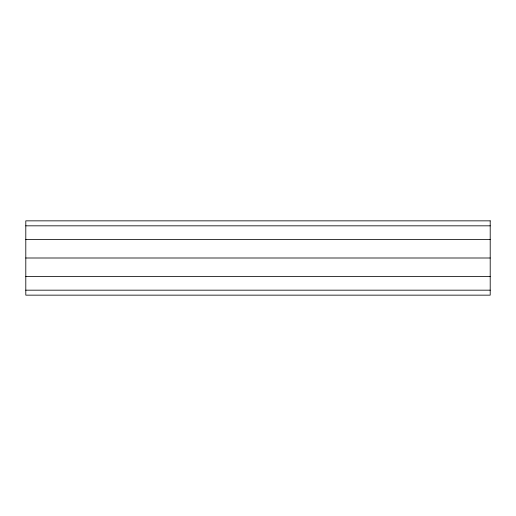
<?xml version="1.0" encoding="UTF-8"?>
<svg xmlns="http://www.w3.org/2000/svg" width="516" height="516" viewBox="0 0 516 516"><rect width="100%" height="100%" fill="white"/><g stroke="black" fill="none" stroke-linecap="round" stroke-linejoin="round"><path stroke-width="0.77" d="M25.8 225.827L490.2 225.827M25.8 239.424L490.2 239.424M25.8 258L490.2 258M25.8 276.576L490.2 276.576M25.8 290.173L490.2 290.173M490.2 220.848L25.8 220.848L25.8 295.152L490.2 295.152L490.2 220.848"/></g></svg>
